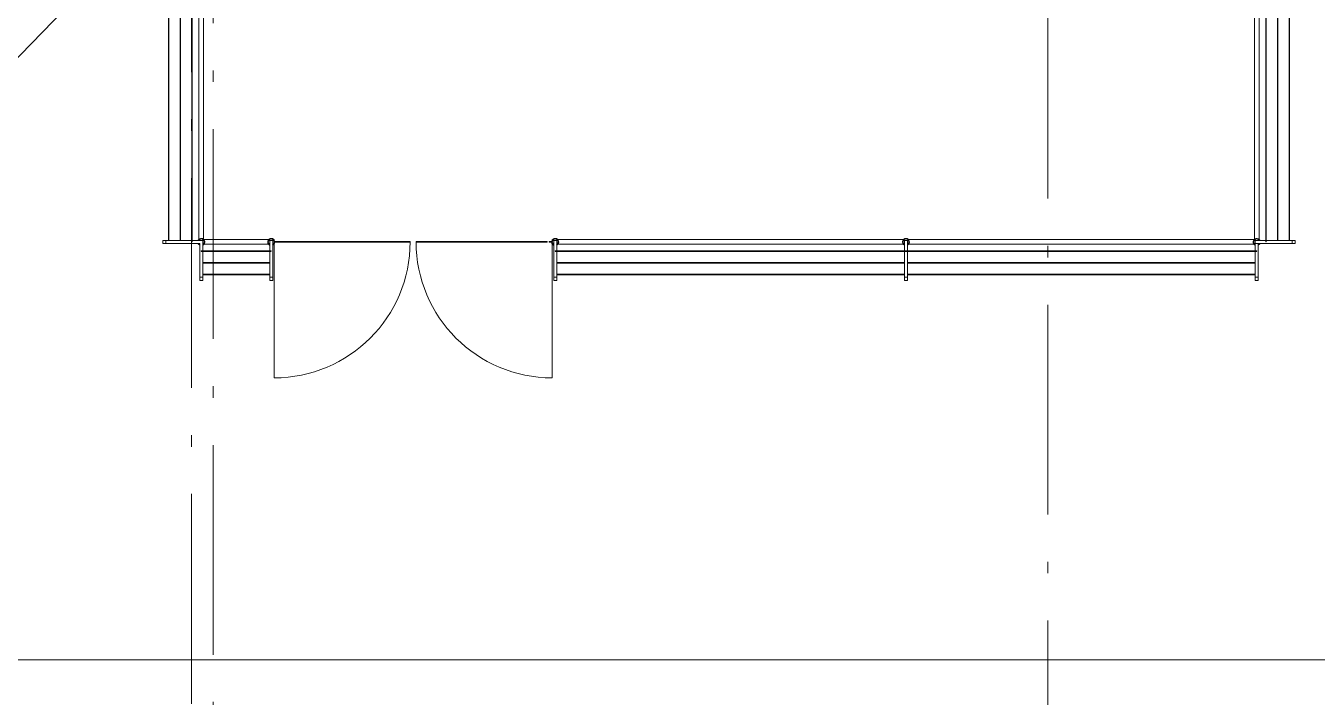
# Model space of a CAD drawing. Header units: metres. Extents: x -55 to 263, y -124 to 62.
# Drawn here: x 83.92 to 95.01, y -76.28 to -70.52 of the extents above; entities that cross this region are included whole.
import ezdxf

# ---------------------------------------------------------------- set-up
doc = ezdxf.new("R2010")
doc.units = ezdxf.units.M
doc.linetypes.add('01_Grid', pattern=[2.61, 1.8, -0.405, 0, -0.405])
for name, color, linetype, lineweight in [('0-1', 7, 'Continuous', 5), ('03EJES-1', 1, '01_Grid', 5), ('29NOTAS', 2, 'Continuous', 5), ('46BANQ-1', 53, 'Continuous', 5), ('55BARANDAL', 8, 'Continuous', 5), ('70LINEA-1', 254, 'Continuous', 5)]:
    doc.layers.add(name, color=color, linetype=linetype, lineweight=lineweight)

# ---------------------------------------------------------------- blocks, each defined once
blk = doc.blocks.new('22011_AR_rvt-1-A1 _ A250')
at = {"layer": '46BANQ-1'}
for p, q in [((80.172, -75.96), (90.172, -75.96)), ((90.172, -75.96), (100.172, -75.96))]:
    blk.add_line(p, q, dxfattribs=at)
at = {"layer": '70LINEA-1'}
blk.add_line((166.624, -75.96), (16.256, -75.96), dxfattribs=at)
blk = doc.blocks.new('Railing - Wire Post - Chainlink-V525-A1 _ A250')
at = {"layer": '55BARANDAL'}
for p, q in [((-0.331, 0.013), (-0.331, -0.012)), ((-0.331, 0.013), (-0.304, 0.013)), ((-0.304, 0.013), (-0.304, -0.012)), ((-0.012, 0.013), (-0.304, 0.013)), ((-0.331, -0.012), (-0.304, -0.012)), ((-0.012, -0.012), (-0.304, -0.012))]:
    blk.add_line(p, q, dxfattribs=at)
for radius, start, end in [(0.0301, 119.4471, 148.7371), (0.0301, 119.4471, 148.7371), (0.0301, 119.4471, 148.7371), (0.0301, 119.4471, 148.7371), (0.0301, 119.4471, 148.7371), (0.0301, 119.4471, 148.7371), (0.0301, 119.4471, 148.7371), (0.0301, 119.4471, 148.7371), (0.0301, 119.4471, 148.7371), (0.0301, 119.4471, 148.7371), (0.0301, 119.4471, 148.7371), (0.0301, 119.4471, 148.7371), (0.0301, 46.2222, 60.8672), (0.0301, 46.2222, 60.8672), (0.0301, 46.2222, 60.8672), (0.0301, 46.2222, 60.8672), (0.0301, 46.2222, 60.8672), (0.0301, 46.2222, 60.8672), (0.0301, 46.2222, 60.8672), (0.0301, 46.2222, 60.8672), (0.0301, 46.2222, 60.8672), (0.0301, 46.2222, 60.8672), (0.0301, 46.2222, 60.8672), (0.0301, 46.2222, 60.8672), (0.0301, 206.3748, 319.7656), (0.0301, 206.3748, 319.7656), (0.0301, 206.3748, 220.5487), (0.0301, 206.3748, 220.5487), (0.0301, 206.3748, 220.5487), (0.0301, 206.3748, 220.5487), (0.0301, 206.3748, 220.5487), (0.0301, 206.3748, 220.5487), (0.0301, 206.3748, 220.5487), (0.0301, 206.3748, 220.5487), (0.0301, 206.3748, 220.5487), (0.0301, 206.3748, 220.5487), (0.0251, 240, 300), (0.0251, 240, 300)]:
    blk.add_arc((0, 0), radius, start, end, dxfattribs=at)
blk = doc.blocks.new('Railing - Wire Post - Chainlink-V526-A1 _ A250')
at = {"layer": '55BARANDAL'}
for p, q in [((-0.331, 0.013), (-0.331, -0.012)), ((-0.331, 0.013), (-0.304, 0.013)), ((-0.304, 0.013), (-0.304, -0.012)), ((0.013, 0.013), (-0.304, 0.013)), ((0.013, -0.012), (0.013, 0.013)), ((-0.331, -0.012), (-0.304, -0.012)), ((0.013, -0.012), (-0.304, -0.012)), ((-0.003, -0.03), (-0.003, -0.052)), ((-0.003, -0.052), (-0.003, -0.03)), ((-0.003, -0.03), (-0.003, -0.052)), ((-0.003, -0.052), (-0.003, -0.03)), ((-0.003, -0.03), (-0.003, -0.052)), ((-0.003, -0.052), (-0.003, -0.03)), ((-0.003, -0.03), (-0.003, -0.052)), ((-0.003, -0.052), (-0.003, -0.03)), ((-0.003, -0.03), (-0.003, -0.052)), ((-0.003, -0.052), (-0.003, -0.03)), ((-0.003, -0.052), (0.002, -0.052)), ((-0.002, -0.044), (-0.002, -0.033)), ((-0.002, -0.033), (0.001, -0.033)), ((-0.002, -0.052), (-0.002, -0.033)), ((0.001, -0.052), (-0.002, -0.052)), ((0.001, -0.033), (0.001, -0.044)), ((0.001, -0.033), (0.001, -0.052)), ((0.002, -0.052), (0.002, -0.03)), ((0.002, -0.03), (0.002, -0.052)), ((0.002, -0.052), (0.002, -0.03)), ((0.002, -0.03), (0.002, -0.052)), ((0.002, -0.052), (0.002, -0.03)), ((0.002, -0.03), (0.002, -0.052)), ((0.002, -0.052), (0.002, -0.03)), ((0.002, -0.03), (0.002, -0.052)), ((0.002, -0.052), (0.002, -0.03)), ((0.002, -0.03), (0.002, -0.052))]:
    blk.add_line(p, q, dxfattribs=at)
for radius, start, end in [(0.0301, 206.3748, 2.2872), (0.0301, 206.3748, 2.2872), (0.0301, 206.3748, 2.2872), (0.0301, 206.3748, 2.2872), (0.0301, 206.3748, 2.2872), (0.0301, 206.3748, 2.2872), (0.0301, 206.3748, 2.2872), (0.0301, 206.3748, 2.2872), (0.0301, 206.3748, 2.2872), (0.0301, 206.3748, 2.2872), (0.0301, 206.3748, 2.2872), (0.0301, 206.3748, 2.2872), (0.0301, 2.2872, 148.7371), (0.0301, 2.2872, 148.7371), (0.0301, 134.0921, 148.7371), (0.0301, 134.0921, 148.7371), (0.0301, 134.0921, 148.7371), (0.0301, 134.0921, 148.7371), (0.0301, 134.0921, 148.7371), (0.0301, 134.0921, 148.7371), (0.0301, 134.0921, 148.7371), (0.0301, 134.0921, 148.7371), (0.0301, 134.0921, 148.7371), (0.0301, 134.0921, 148.7371), (0.0251, 0, 150), (0.0251, 210, 0), (0.0251, 90, 148.3274), (0.0251, 60, 120), (0.0251, 270, 90), (0.0301, 2.2872, 46.2222), (0.0301, 2.2872, 46.2222), (0.0301, 2.2872, 46.2222), (0.0301, 2.2872, 46.2222), (0.0301, 2.2872, 46.2222), (0.0301, 2.2872, 46.2222), (0.0301, 2.2872, 46.2222), (0.0301, 2.2872, 46.2222), (0.0301, 2.2872, 46.2222), (0.0301, 2.2872, 46.2222), (0.0251, 0, 30), (0.0251, 0, 30), (0.0251, 0, 30), (0.0251, 0, 30), (0.0251, 0, 30), (0.0251, 0, 30), (0.0251, 0, 30), (0.0251, 0, 30), (0.0251, 0, 30), (0.0251, 0, 30), (0.0251, 0, 30), (0.0251, 330, 0), (0.0251, 330, 0), (0.0251, 330, 0), (0.0251, 330, 0), (0.0251, 330, 0), (0.0251, 330, 0), (0.0251, 330, 0), (0.0251, 330, 0), (0.0251, 330, 0), (0.0251, 330, 0), (0.0251, 330, 0), (0.0251, 211.6726, 270), (0.0251, 240, 300), (0.0251, 240, 300), (0.0251, 240, 300), (0.0251, 240, 300), (0.0251, 240, 300), (0.0251, 240, 300), (0.0251, 240, 300), (0.0251, 240, 300), (0.0251, 240, 300), (0.0251, 240, 300), (0.0251, 240, 300), (0.0301, 265.2285, 274.7715), (0.0301, 265.2285, 274.7715), (0.0301, 265.2285, 274.7715), (0.0301, 265.2285, 274.7715), (0.0301, 265.2285, 274.7715), (0.0301, 265.2285, 274.7715), (0.0301, 265.2285, 274.7715), (0.0301, 265.2285, 274.7715), (0.0301, 265.2285, 274.7715), (0.0301, 265.2285, 274.7715)]:
    blk.add_arc((0, 0), radius, start, end, dxfattribs=at)
blk = doc.blocks.new('Railing - Wire Post - Chainlink-V527-A1 _ A250')
at = {"layer": '55BARANDAL'}
for p, q in [((-0.331, 0.013), (-0.331, -0.012)), ((-0.331, 0.013), (-0.304, 0.013)), ((-0.304, 0.013), (-0.304, -0.012)), ((0.013, 0.013), (-0.304, 0.013)), ((0.013, -0.012), (0.013, 0.013)), ((-0.331, -0.012), (-0.304, -0.012)), ((0.013, -0.012), (-0.304, -0.012))]:
    blk.add_line(p, q, dxfattribs=at)
for radius, start, end in [(0.0301, 206.3748, 2.2872), (0.0301, 206.3748, 2.2872), (0.0301, 2.2872, 148.7371), (0.0301, 2.2872, 148.7371), (0.0301, 134.0921, 148.7371), (0.0301, 134.0921, 148.7371), (0.0301, 134.0921, 148.7371), (0.0301, 134.0921, 148.7371), (0.0301, 134.0921, 148.7371), (0.0301, 134.0921, 148.7371), (0.0301, 134.0921, 148.7371), (0.0301, 134.0921, 148.7371), (0.0301, 134.0921, 148.7371), (0.0301, 134.0921, 148.7371), (0.0251, 0, 150), (0.0251, 210, 0), (0.0251, 90, 148.3274), (0.0251, 60, 120), (0.0251, 270, 90), (0.0301, 305.5918, 2.2872), (0.0301, 305.5918, 2.2872), (0.0301, 305.5918, 2.2872), (0.0301, 305.5918, 2.2872), (0.0301, 305.5918, 2.2872), (0.0301, 305.5918, 2.2872), (0.0301, 305.5918, 2.2872), (0.0301, 305.5918, 2.2872), (0.0301, 305.5918, 2.2872), (0.0301, 305.5918, 2.2872), (0.0301, 2.2872, 46.2222), (0.0301, 2.2872, 46.2222), (0.0301, 2.2872, 46.2222), (0.0301, 2.2872, 46.2222), (0.0301, 2.2872, 46.2222), (0.0301, 2.2872, 46.2222), (0.0301, 2.2872, 46.2222), (0.0301, 2.2872, 46.2222), (0.0301, 2.2872, 46.2222), (0.0301, 2.2872, 46.2222), (0.0251, 0, 30), (0.0251, 0, 30), (0.0251, 0, 30), (0.0251, 0, 30), (0.0251, 0, 30), (0.0251, 0, 30), (0.0251, 0, 30), (0.0251, 0, 30), (0.0251, 0, 30), (0.0251, 0, 30), (0.0251, 0, 30), (0.0251, 330, 0), (0.0251, 330, 0), (0.0251, 330, 0), (0.0251, 330, 0), (0.0251, 330, 0), (0.0251, 330, 0), (0.0251, 330, 0), (0.0251, 330, 0), (0.0251, 330, 0), (0.0251, 330, 0), (0.0251, 330, 0), (0.0301, 206.3748, 234.7225), (0.0301, 206.3748, 234.7225), (0.0301, 206.3748, 234.7225), (0.0301, 206.3748, 234.7225), (0.0301, 206.3748, 234.7225), (0.0301, 206.3748, 234.7225), (0.0301, 206.3748, 234.7225), (0.0301, 206.3748, 234.7225), (0.0301, 206.3748, 234.7225), (0.0301, 206.3748, 234.7225), (0.0251, 211.6726, 270), (0.0251, 240, 300)]:
    blk.add_arc((0, 0), radius, start, end, dxfattribs=at)
blk = doc.blocks.new('Railing - Railing-7721506-A1 _ A250')
at = {"layer": '55BARANDAL'}
for p, q in [((91.465, -72.354), (88.48, -72.354)), ((94.47, -72.354), (91.491, -72.354)), ((94.489, -72.452), (88.467, -72.452)), ((88.467, -72.452), (88.467, -72.455)), ((88.467, -72.456), (94.489, -72.456)), ((88.48, -72.394), (91.465, -72.394)), ((91.491, -72.394), (94.474, -72.394)), ((94.489, -72.455), (94.489, -72.452)), ((91.466, -72.552), (88.48, -72.552)), ((88.48, -72.556), (91.466, -72.556)), ((94.477, -72.552), (91.491, -72.552)), ((91.491, -72.556), (94.477, -72.556)), ((91.466, -72.652), (88.48, -72.652)), ((88.48, -72.656), (91.466, -72.656)), ((94.477, -72.652), (91.491, -72.652)), ((91.491, -72.656), (94.477, -72.656))]:
    blk.add_line(p, q, dxfattribs=at)
at = {"extrusion": (0, 0, -1), "zscale": -1}
for name, p, rotation in [('Railing - Wire Post - Chainlink-V526-A1 _ A250', (-88.467, -72.374), 90.00000000000017), ('Railing - Wire Post - Chainlink-V527-A1 _ A250', (-91.478, -72.374), 90), ('Railing - Wire Post - Chainlink-V525-A1 _ A250', (-94.489, -72.374), 90)]:
    blk.add_blockref(name, p, dxfattribs=dict(at, rotation=rotation))
blk = doc.blocks.new('Chainlink Gate - Double 2_00m 1 - 8_-V528-A1 _ A250')
at = {"layer": '55BARANDAL'}
for p, q in [((-2.394, -0.025), (-2.394, -1.193)), ((-2.369, -0.027), (-2.369, -0.023)), ((-2.369, -0.023), (-1.226, -0.023)), ((-1.226, -0.027), (-2.369, -0.027)), ((-1.226, -0.023), (-1.226, -0.027)), ((-1.175, -0.023), (-0.051, -0.023)), ((-1.175, -0.027), (-1.175, -0.023)), ((-0.051, -0.027), (-1.175, -0.027)), ((-0.051, -0.023), (-0.051, -0.027)), ((-0.007, -0.025), (-0.007, -1.193))]:
    blk.add_line(p, q, dxfattribs=at)
for centre, radius, start, end in [((0.019, -0.025), 0.0257, 0, 180), ((-2.394, -0.025), 1.168, 270, 0), ((-0.007, -0.025), 1.168, 180, 270), ((0.019, -0.025), 0.0257, 180, 225.9784), ((0.019, -0.025), 0.0257, 313.6529, 0)]:
    blk.add_arc(centre, radius, start, end, dxfattribs=at)
blk = doc.blocks.new('Railing - Wire Post - Chainlink-V536-A1 _ A250')
at = {"layer": '55BARANDAL'}
for p, q in [((-0.331, 0.013), (-0.331, -0.013)), ((-0.331, 0.013), (-0.304, 0.013)), ((-0.304, 0.013), (-0.304, -0.013)), ((-0.013, 0.013), (-0.304, 0.013)), ((0.013, -0.013), (0.013, 0.013)), ((-0.331, -0.013), (-0.304, -0.013)), ((0.013, -0.013), (-0.304, -0.013))]:
    blk.add_line(p, q, dxfattribs=at)
for radius, start, end in [(0.0301, 206.3748, 2.2872), (0.0301, 206.3748, 2.2872), (0.0301, 119.4471, 148.7371), (0.0301, 119.4471, 148.7371), (0.0301, 119.4471, 148.7371), (0.0301, 119.4471, 148.7371), (0.0301, 119.4471, 148.7371), (0.0301, 119.4471, 148.7371), (0.0301, 119.4471, 148.7371), (0.0301, 119.4471, 148.7371), (0.0301, 119.4471, 148.7371), (0.0301, 119.4471, 148.7371), (0.0301, 119.4471, 148.7371), (0.0301, 119.4471, 148.7371), (0.0251, 120, 150), (0.0251, 210, 0), (0.0251, 126, 148.3274), (0.0251, 270, 54), (0.0251, 0, 60), (0.0301, 2.2872, 60.8672), (0.0301, 2.2872, 60.8672), (0.0301, 46.2222, 60.8672), (0.0301, 46.2222, 60.8672), (0.0301, 46.2222, 60.8672), (0.0301, 46.2222, 60.8672), (0.0301, 46.2222, 60.8672), (0.0301, 46.2222, 60.8672), (0.0301, 46.2222, 60.8672), (0.0301, 46.2222, 60.8672), (0.0301, 46.2222, 60.8672), (0.0301, 46.2222, 60.8672), (0.0251, 0, 30), (0.0251, 330, 0), (0.0301, 206.3748, 220.5487), (0.0301, 206.3748, 220.5487), (0.0301, 206.3748, 220.5487), (0.0301, 206.3748, 220.5487), (0.0301, 206.3748, 220.5487), (0.0301, 206.3748, 220.5487), (0.0301, 206.3748, 220.5487), (0.0301, 206.3748, 220.5487), (0.0301, 206.3748, 220.5487), (0.0301, 206.3748, 220.5487), (0.0251, 211.6726, 270), (0.0251, 240, 300)]:
    blk.add_arc((0, 0), radius, start, end, dxfattribs=at)
blk = doc.blocks.new('Railing - Wire Post - Chainlink-V537-A1 _ A250')
at = {"layer": '55BARANDAL'}
for p, q in [((-0.331, 0.013), (-0.331, -0.012)), ((-0.331, 0.013), (-0.304, 0.013)), ((-0.304, 0.013), (-0.304, -0.012)), ((0.013, 0.013), (-0.304, 0.013)), ((0.013, -0.012), (0.013, 0.013)), ((-0.331, -0.012), (-0.304, -0.012)), ((0.013, -0.012), (-0.304, -0.012)), ((-0.003, -0.03), (-0.003, -0.052)), ((-0.003, -0.052), (-0.003, -0.03)), ((-0.003, -0.03), (-0.003, -0.052)), ((-0.003, -0.052), (-0.003, -0.03)), ((-0.003, -0.03), (-0.003, -0.052)), ((-0.003, -0.052), (-0.003, -0.03)), ((-0.003, -0.03), (-0.003, -0.052)), ((-0.003, -0.052), (-0.003, -0.03)), ((-0.002, -0.052), (-0.002, -0.033))]:
    blk.add_line(p, q, dxfattribs=at)
for radius, start, end in [(0.0301, 2.2872, 148.7371), (0.0301, 2.2872, 148.7371), (0.0301, 134.0921, 148.7371), (0.0301, 134.0921, 148.7371), (0.0301, 134.0921, 148.7371), (0.0301, 134.0921, 148.7371), (0.0301, 134.0921, 148.7371), (0.0301, 134.0921, 148.7371), (0.0301, 134.0921, 148.7371), (0.0301, 134.0921, 148.7371), (0.0251, 0, 150), (0.0251, 90, 148.3274), (0.0251, 60, 120), (0.0251, 325.3957, 90), (0.0301, 2.2872, 46.2222), (0.0301, 2.2872, 46.2222), (0.0301, 2.2872, 46.2222), (0.0301, 2.2872, 46.2222), (0.0301, 2.2872, 46.2222), (0.0301, 2.2872, 46.2222), (0.0301, 2.2872, 46.2222), (0.0301, 2.2872, 46.2222), (0.0251, 0, 30), (0.0251, 0, 30), (0.0251, 0, 30), (0.0251, 0, 30), (0.0251, 0, 30), (0.0251, 0, 30), (0.0251, 0, 30), (0.0251, 0, 30), (0.0251, 0, 30), (0.0251, 330, 0), (0.0251, 330, 0), (0.0251, 330, 0), (0.0251, 330, 0), (0.0251, 330, 0), (0.0251, 330, 0), (0.0251, 330, 0), (0.0251, 330, 0), (0.0251, 330, 0), (0.0251, 330, 0), (0.0301, 333.9395, 2.2872), (0.0301, 333.9395, 2.2872), (0.0301, 333.9395, 2.2872), (0.0301, 333.9395, 2.2872), (0.0301, 333.9395, 2.2872), (0.0301, 333.9395, 2.2872), (0.0301, 333.9395, 2.2872), (0.0301, 333.9395, 2.2872), (0.0301, 333.9395, 2.2872), (0.0301, 333.9395, 2.2872), (0.0301, 206.3748, 263.0702), (0.0301, 206.3748, 263.0702), (0.0301, 206.3748, 263.0702), (0.0301, 206.3748, 263.0702), (0.0301, 206.3748, 263.0702), (0.0301, 206.3748, 263.0702), (0.0301, 206.3748, 263.0702), (0.0301, 206.3748, 263.0702), (0.0301, 206.3748, 263.0702), (0.0301, 206.3748, 263.0702), (0.0251, 210, 270), (0.0251, 211.6726, 270), (0.0251, 240, 270), (0.0251, 240, 270), (0.0251, 240, 270), (0.0251, 240, 270), (0.0251, 240, 270), (0.0251, 240, 270), (0.0251, 240, 270), (0.0251, 240, 270), (0.0251, 240, 270), (0.0301, 265.2285, 270), (0.0301, 265.2285, 270), (0.0301, 265.2285, 270), (0.0301, 265.2285, 270), (0.0301, 265.2285, 270), (0.0301, 265.2285, 270), (0.0301, 265.2285, 270), (0.0301, 265.2285, 270)]:
    blk.add_arc((0, 0), radius, start, end, dxfattribs=at)
blk = doc.blocks.new('Railing - Wire Post - Chainlink-V524-A1 _ A250')
at = {"layer": '55BARANDAL'}
for p, q in [((-0.331, 0.013), (-0.331, -0.012)), ((-0.331, 0.013), (-0.304, 0.013)), ((-0.304, 0.013), (-0.304, -0.012)), ((0.013, 0.013), (-0.304, 0.013)), ((0.013, -0.012), (0.013, 0.013)), ((-0.331, -0.012), (-0.304, -0.012)), ((0.013, -0.012), (-0.304, -0.012))]:
    blk.add_line(p, q, dxfattribs=at)
for radius, start, end in [(0.0301, 206.3748, 2.2872), (0.0301, 206.3748, 2.2872), (0.0301, 2.2872, 148.7371), (0.0301, 2.2872, 148.7371), (0.0301, 134.0921, 148.7371), (0.0301, 134.0921, 148.7371), (0.0301, 134.0921, 148.7371), (0.0301, 134.0921, 148.7371), (0.0301, 134.0921, 148.7371), (0.0301, 134.0921, 148.7371), (0.0301, 134.0921, 148.7371), (0.0301, 134.0921, 148.7371), (0.0301, 134.0921, 148.7371), (0.0301, 134.0921, 148.7371), (0.0251, 0, 150), (0.0251, 210, 0), (0.0251, 90, 148.3274), (0.0251, 60, 120), (0.0251, 270, 90), (0.0301, 2.2872, 46.2222), (0.0301, 2.2872, 46.2222), (0.0301, 2.2872, 46.2222), (0.0301, 2.2872, 46.2222), (0.0301, 2.2872, 46.2222), (0.0301, 2.2872, 46.2222), (0.0301, 2.2872, 46.2222), (0.0301, 2.2872, 46.2222), (0.0301, 2.2872, 46.2222), (0.0301, 2.2872, 46.2222), (0.0251, 0, 30), (0.0251, 0, 30), (0.0251, 0, 30), (0.0251, 0, 30), (0.0251, 0, 30), (0.0251, 0, 30), (0.0251, 0, 30), (0.0251, 0, 30), (0.0251, 0, 30), (0.0251, 0, 30), (0.0251, 0, 30), (0.0251, 330, 0), (0.0251, 330, 0), (0.0251, 330, 0), (0.0251, 330, 0), (0.0251, 330, 0), (0.0251, 330, 0), (0.0251, 330, 0), (0.0251, 330, 0), (0.0251, 330, 0), (0.0251, 330, 0), (0.0251, 330, 0), (0.0301, 319.7656, 2.2872), (0.0301, 319.7656, 2.2872), (0.0301, 319.7656, 2.2872), (0.0301, 319.7656, 2.2872), (0.0301, 319.7656, 2.2872), (0.0301, 319.7656, 2.2872), (0.0301, 319.7656, 2.2872), (0.0301, 319.7656, 2.2872), (0.0301, 319.7656, 2.2872), (0.0301, 319.7656, 2.2872), (0.0301, 206.3748, 220.5487), (0.0301, 206.3748, 220.5487), (0.0301, 206.3748, 220.5487), (0.0301, 206.3748, 220.5487), (0.0301, 206.3748, 220.5487), (0.0301, 206.3748, 220.5487), (0.0301, 206.3748, 220.5487), (0.0301, 206.3748, 220.5487), (0.0301, 206.3748, 220.5487), (0.0301, 206.3748, 220.5487), (0.0251, 211.6726, 270), (0.0251, 240, 300)]:
    blk.add_arc((0, 0), radius, start, end, dxfattribs=at)
blk = doc.blocks.new('Railing - Wire Post - Chainlink-V538-A1 _ A250')
at = {"layer": '55BARANDAL'}
for p, q in [((-0.331, 0.013), (-0.331, -0.012)), ((-0.331, 0.013), (-0.304, 0.013)), ((-0.304, 0.013), (-0.304, -0.012)), ((0.013, 0.013), (-0.304, 0.013)), ((0.013, -0.012), (0.013, 0.013)), ((-0.331, -0.012), (-0.304, -0.012)), ((0.013, -0.012), (-0.304, -0.012))]:
    blk.add_line(p, q, dxfattribs=at)
for radius, start, end in [(0.0301, 206.3748, 2.2872), (0.0301, 206.3748, 2.2872), (0.0301, 2.2872, 148.7371), (0.0301, 2.2872, 148.7371), (0.0301, 134.0921, 148.7371), (0.0301, 134.0921, 148.7371), (0.0301, 134.0921, 148.7371), (0.0301, 134.0921, 148.7371), (0.0301, 134.0921, 148.7371), (0.0301, 134.0921, 148.7371), (0.0301, 134.0921, 148.7371), (0.0301, 134.0921, 148.7371), (0.0301, 134.0921, 148.7371), (0.0251, 0, 150), (0.0251, 210, 0), (0.0251, 90, 148.3274), (0.0251, 60, 120), (0.0251, 270, 90), (0.0301, 2.2872, 46.2222), (0.0301, 2.2872, 46.2222), (0.0301, 2.2872, 46.2222), (0.0301, 2.2872, 46.2222), (0.0301, 2.2872, 46.2222), (0.0301, 2.2872, 46.2222), (0.0301, 2.2872, 46.2222), (0.0301, 2.2872, 46.2222), (0.0301, 2.2872, 46.2222), (0.0251, 0, 30), (0.0251, 0, 30), (0.0251, 0, 30), (0.0251, 0, 30), (0.0251, 0, 30), (0.0251, 0, 30), (0.0251, 0, 30), (0.0251, 0, 30), (0.0251, 0, 30), (0.0251, 0, 30), (0.0251, 330, 0), (0.0251, 330, 0), (0.0251, 330, 0), (0.0251, 330, 0), (0.0251, 330, 0), (0.0251, 330, 0), (0.0251, 330, 0), (0.0251, 330, 0), (0.0251, 330, 0), (0.0251, 330, 0), (0.0301, 319.7656, 2.2872), (0.0301, 319.7656, 2.2872), (0.0301, 319.7656, 2.2872), (0.0301, 319.7656, 2.2872), (0.0301, 319.7656, 2.2872), (0.0301, 319.7656, 2.2872), (0.0301, 319.7656, 2.2872), (0.0301, 319.7656, 2.2872), (0.0301, 319.7656, 2.2872), (0.0301, 206.3748, 220.5487), (0.0301, 206.3748, 220.5487), (0.0301, 206.3748, 220.5487), (0.0301, 206.3748, 220.5487), (0.0301, 206.3748, 220.5487), (0.0301, 206.3748, 220.5487), (0.0301, 206.3748, 220.5487), (0.0301, 206.3748, 220.5487), (0.0301, 206.3748, 220.5487), (0.0251, 211.6726, 270), (0.0251, 240, 300)]:
    blk.add_arc((0, 0), radius, start, end, dxfattribs=at)
blk = doc.blocks.new('Railing - Railing-8357510-A1 _ A250')
at = {"layer": '55BARANDAL'}
for p, q in [((85.347, -65.294), (85.347, -72.374)), ((85.351, -65.294), (85.347, -65.294)), ((85.351, -72.374), (85.351, -65.294)), ((85.147, -65.306), (85.147, -67.641)), ((85.151, -67.641), (85.151, -65.306)), ((85.247, -65.306), (85.247, -67.641)), ((85.251, -67.641), (85.251, -65.306)), ((85.409, -65.307), (85.409, -67.641)), ((85.449, -67.641), (85.449, -65.307)), ((85.147, -67.666), (85.147, -70.001)), ((85.151, -70.001), (85.151, -67.666)), ((85.247, -67.666), (85.247, -70.001)), ((85.251, -70.001), (85.251, -67.666)), ((85.409, -67.667), (85.409, -70.001)), ((85.449, -70.001), (85.449, -67.667)), ((85.147, -70.026), (85.147, -72.361)), ((85.151, -72.361), (85.151, -70.026)), ((85.247, -70.026), (85.247, -72.361)), ((85.251, -72.361), (85.251, -70.026)), ((85.409, -70.027), (85.409, -72.359)), ((85.449, -72.359), (85.449, -70.027)), ((85.347, -72.374), (85.351, -72.374))]:
    blk.add_line(p, q, dxfattribs=at)
at = {"extrusion": (0, 0, -1), "zscale": -1, "rotation": 180}
for name, p in [('Railing - Wire Post - Chainlink-V537-A1 _ A250', (-85.429, -65.294)), ('Railing - Wire Post - Chainlink-V538-A1 _ A250', (-85.429, -67.654)), ('Railing - Wire Post - Chainlink-V524-A1 _ A250', (-85.429, -70.014)), ('Railing - Wire Post - Chainlink-V536-A1 _ A250', (-85.429, -72.374))]:
    blk.add_blockref(name, p, dxfattribs=at)
blk = doc.blocks.new('Railing - Wire Post - Chainlink-V521-A1 _ A250')
at = {"layer": '55BARANDAL'}
for p, q in [((-0.331, 0.013), (-0.331, -0.012)), ((-0.331, 0.013), (-0.304, 0.013)), ((-0.304, 0.013), (-0.304, -0.012)), ((0.013, 0.013), (-0.304, 0.013)), ((0.013, -0.012), (0.013, 0.013)), ((-0.331, -0.012), (-0.304, -0.012)), ((0.013, -0.012), (-0.304, -0.012))]:
    blk.add_line(p, q, dxfattribs=at)
for radius, start, end in [(0.0301, 206.3748, 2.2872), (0.0301, 206.3748, 2.2872), (0.0301, 119.4471, 148.7371), (0.0301, 119.4471, 148.7371), (0.0301, 119.4471, 148.7371), (0.0301, 119.4471, 148.7371), (0.0301, 119.4471, 148.7371), (0.0301, 119.4471, 148.7371), (0.0301, 119.4471, 148.7371), (0.0301, 119.4471, 148.7371), (0.0301, 119.4471, 148.7371), (0.0301, 119.4471, 148.7371), (0.0301, 119.4471, 148.7371), (0.0301, 119.4471, 148.7371), (0.0251, 120, 150), (0.0251, 210, 0), (0.0251, 126, 148.3274), (0.0251, 270, 54), (0.0251, 0, 60), (0.0301, 2.2872, 60.8672), (0.0301, 2.2872, 60.8672), (0.0301, 46.2222, 60.8672), (0.0301, 46.2222, 60.8672), (0.0301, 46.2222, 60.8672), (0.0301, 46.2222, 60.8672), (0.0301, 46.2222, 60.8672), (0.0301, 46.2222, 60.8672), (0.0301, 46.2222, 60.8672), (0.0301, 46.2222, 60.8672), (0.0301, 46.2222, 60.8672), (0.0301, 46.2222, 60.8672), (0.0251, 0, 30), (0.0251, 330, 0), (0.0301, 206.3748, 220.5487), (0.0301, 206.3748, 220.5487), (0.0301, 206.3748, 220.5487), (0.0301, 206.3748, 220.5487), (0.0301, 206.3748, 220.5487), (0.0301, 206.3748, 220.5487), (0.0301, 206.3748, 220.5487), (0.0301, 206.3748, 220.5487), (0.0301, 206.3748, 220.5487), (0.0301, 206.3748, 220.5487), (0.0251, 211.6726, 270), (0.0251, 240, 300)]:
    blk.add_arc((0, 0), radius, start, end, dxfattribs=at)
blk = doc.blocks.new('Railing - Wire Post - Chainlink-V539-A1 _ A250')
at = {"layer": '55BARANDAL'}
for p, q in [((-0.331, 0.013), (-0.331, -0.012)), ((-0.331, 0.013), (-0.304, 0.013)), ((-0.304, 0.013), (-0.304, -0.012)), ((0.013, 0.013), (-0.304, 0.013)), ((0.013, -0.012), (0.013, 0.013)), ((-0.331, -0.012), (-0.304, -0.012)), ((-0.012, -0.012), (-0.304, -0.012))]:
    blk.add_line(p, q, dxfattribs=at)
for radius, start, end in [(0.0301, 2.2872, 148.7371), (0.0301, 2.2872, 148.7371), (0.0301, 134.0921, 148.7371), (0.0301, 134.0921, 148.7371), (0.0301, 134.0921, 148.7371), (0.0301, 134.0921, 148.7371), (0.0301, 134.0921, 148.7371), (0.0301, 134.0921, 148.7371), (0.0301, 134.0921, 148.7371), (0.0301, 134.0921, 148.7371), (0.0301, 134.0921, 148.7371), (0.0301, 134.0921, 148.7371), (0.0251, 0, 150), (0.0251, 90, 148.3274), (0.0251, 60, 120), (0.0251, 306, 90), (0.0251, 300, 0), (0.0301, 305.5918, 2.2872), (0.0301, 305.5918, 2.2872), (0.0251, 0, 30), (0.0251, 330, 0), (0.0301, 206.3748, 234.7225), (0.0301, 206.3748, 234.7225), (0.0301, 206.3748, 234.7225), (0.0301, 206.3748, 234.7225), (0.0301, 206.3748, 234.7225), (0.0301, 206.3748, 234.7225), (0.0301, 206.3748, 234.7225), (0.0301, 206.3748, 234.7225), (0.0301, 206.3748, 234.7225), (0.0301, 206.3748, 234.7225), (0.0301, 206.3748, 234.7225), (0.0301, 206.3748, 234.7225), (0.0251, 210, 240), (0.0251, 211.6726, 234), (0.0301, 305.5918, 319.7656), (0.0301, 305.5918, 319.7656), (0.0301, 305.5918, 319.7656), (0.0301, 305.5918, 319.7656), (0.0301, 305.5918, 319.7656), (0.0301, 305.5918, 319.7656), (0.0301, 305.5918, 319.7656), (0.0301, 305.5918, 319.7656), (0.0301, 305.5918, 319.7656), (0.0301, 305.5918, 319.7656)]:
    blk.add_arc((0, 0), radius, start, end, dxfattribs=at)
blk = doc.blocks.new('Railing - Railing-8357824-A1 _ A250')
at = {"layer": '55BARANDAL'}
for p, q in [((94.567, -65.294), (94.567, -72.374)), ((94.571, -65.294), (94.567, -65.294)), ((94.571, -72.374), (94.571, -65.294)), ((94.469, -65.308), (94.469, -67.641)), ((94.509, -67.641), (94.509, -65.308)), ((94.667, -65.306), (94.667, -67.641)), ((94.671, -67.641), (94.671, -65.306)), ((94.767, -65.306), (94.767, -67.641)), ((94.771, -67.641), (94.771, -65.306)), ((94.469, -67.667), (94.469, -70.001)), ((94.509, -70.001), (94.509, -67.667)), ((94.667, -67.666), (94.667, -70.001)), ((94.671, -70.001), (94.671, -67.666)), ((94.767, -67.666), (94.767, -70.001)), ((94.771, -70.001), (94.771, -67.666)), ((94.469, -70.027), (94.469, -72.361)), ((94.509, -72.361), (94.509, -70.027)), ((94.667, -70.026), (94.667, -72.361)), ((94.671, -72.361), (94.671, -70.026)), ((94.767, -70.026), (94.767, -72.361)), ((94.771, -72.361), (94.771, -70.026)), ((94.567, -72.374), (94.571, -72.374))]:
    blk.add_line(p, q, dxfattribs=at)
at = {"rotation": 180}
for name, p in [('Railing - Wire Post - Chainlink-V539-A1 _ A250', (94.489, -65.294)), ('Railing - Wire Post - Chainlink-V524-A1 _ A250', (94.489, -67.654)), ('Railing - Wire Post - Chainlink-V524-A1 _ A250', (94.489, -70.014)), ('Railing - Wire Post - Chainlink-V521-A1 _ A250', (94.489, -72.374))]:
    blk.add_blockref(name, p, dxfattribs=at)
blk = doc.blocks.new('Railing - Wire Post - Chainlink-V541-A1 _ A250')
at = {"layer": '55BARANDAL'}
for p, q in [((-0.331, 0.013), (-0.331, -0.012)), ((-0.331, 0.013), (-0.304, 0.013)), ((-0.304, 0.013), (-0.304, -0.012)), ((0.013, 0.013), (-0.304, 0.013)), ((-0.003, 0.052), (-0.003, 0.03)), ((-0.003, 0.03), (-0.003, 0.052)), ((-0.003, 0.052), (-0.003, 0.03)), ((-0.003, 0.03), (-0.003, 0.052)), ((-0.003, 0.052), (-0.003, 0.03)), ((-0.003, 0.03), (-0.003, 0.052)), ((-0.003, 0.052), (-0.003, 0.03)), ((-0.003, 0.03), (-0.003, 0.052)), ((-0.003, 0.052), (-0.003, 0.03)), ((-0.003, 0.03), (-0.003, 0.052)), ((-0.002, 0.033), (-0.002, 0.051)), ((-0.002, 0.033), (-0.002, 0.044)), ((0.001, 0.033), (-0.002, 0.033)), ((0.001, 0.051), (0.001, 0.033)), ((0.001, 0.044), (0.001, 0.033)), ((0.002, 0.03), (0.002, 0.052)), ((0.002, 0.052), (0.002, 0.03)), ((0.002, 0.03), (0.002, 0.052)), ((0.002, 0.052), (0.002, 0.03)), ((0.002, 0.03), (0.002, 0.052)), ((0.002, 0.052), (0.002, 0.03)), ((0.002, 0.03), (0.002, 0.052)), ((0.002, 0.052), (0.002, 0.03)), ((0.002, 0.03), (0.002, 0.052)), ((0.002, 0.052), (0.002, 0.03)), ((0.013, -0.012), (0.013, 0.013)), ((-0.331, -0.012), (-0.304, -0.012)), ((0.013, -0.012), (-0.304, -0.012))]:
    blk.add_line(p, q, dxfattribs=at)
for radius, start, end in [(0.0301, 206.3748, 2.2872), (0.0301, 206.3748, 2.2872), (0.0301, 2.2872, 148.7371), (0.0301, 2.2872, 148.7371), (0.0301, 2.2872, 148.7371), (0.0301, 2.2872, 148.7371), (0.0301, 2.2872, 148.7371), (0.0301, 2.2872, 148.7371), (0.0301, 2.2872, 148.7371), (0.0301, 2.2872, 148.7371), (0.0301, 2.2872, 148.7371), (0.0301, 2.2872, 148.7371), (0.0301, 2.2872, 148.7371), (0.0301, 2.2872, 148.7371), (0.0251, 0, 150), (0.0251, 210, 0), (0.0251, 90, 148.3274), (0.0251, 60, 120), (0.0251, 60, 120), (0.0251, 60, 120), (0.0251, 60, 120), (0.0251, 60, 120), (0.0251, 60, 120), (0.0251, 60, 120), (0.0251, 60, 120), (0.0251, 60, 120), (0.0251, 60, 120), (0.0251, 60, 120), (0.0301, 85.2285, 94.7715), (0.0301, 85.2285, 94.7715), (0.0301, 85.2285, 94.7715), (0.0301, 85.2285, 94.7715), (0.0301, 85.2285, 94.7715), (0.0301, 85.2285, 94.7715), (0.0301, 85.2285, 94.7715), (0.0301, 85.2285, 94.7715), (0.0301, 85.2285, 94.7715), (0.0301, 85.2285, 94.7715), (0.0251, 270, 90), (0.0251, 0, 30), (0.0251, 0, 30), (0.0251, 0, 30), (0.0251, 0, 30), (0.0251, 0, 30), (0.0251, 0, 30), (0.0251, 0, 30), (0.0251, 0, 30), (0.0251, 0, 30), (0.0251, 0, 30), (0.0251, 0, 30), (0.0251, 330, 0), (0.0251, 330, 0), (0.0251, 330, 0), (0.0251, 330, 0), (0.0251, 330, 0), (0.0251, 330, 0), (0.0251, 330, 0), (0.0251, 330, 0), (0.0251, 330, 0), (0.0251, 330, 0), (0.0251, 330, 0), (0.0301, 319.7656, 2.2872), (0.0301, 319.7656, 2.2872), (0.0301, 319.7656, 2.2872), (0.0301, 319.7656, 2.2872), (0.0301, 319.7656, 2.2872), (0.0301, 319.7656, 2.2872), (0.0301, 319.7656, 2.2872), (0.0301, 319.7656, 2.2872), (0.0301, 319.7656, 2.2872), (0.0301, 319.7656, 2.2872), (0.0301, 206.3748, 220.5487), (0.0301, 206.3748, 220.5487), (0.0301, 206.3748, 220.5487), (0.0301, 206.3748, 220.5487), (0.0301, 206.3748, 220.5487), (0.0301, 206.3748, 220.5487), (0.0301, 206.3748, 220.5487), (0.0301, 206.3748, 220.5487), (0.0301, 206.3748, 220.5487), (0.0301, 206.3748, 220.5487), (0.0251, 211.6726, 270), (0.0251, 240, 300)]:
    blk.add_arc((0, 0), radius, start, end, dxfattribs=at)
blk = doc.blocks.new('Railing - Wire Post - Chainlink-V542-A1 _ A250')
at = {"layer": '55BARANDAL'}
for p, q in [((-0.331, 0.013), (-0.331, -0.013)), ((-0.331, 0.013), (-0.304, 0.013)), ((-0.304, 0.013), (-0.304, -0.013)), ((0.013, 0.013), (-0.304, 0.013)), ((0.013, -0.013), (0.013, 0.013)), ((-0.331, -0.013), (-0.304, -0.013)), ((-0.013, -0.013), (-0.304, -0.013))]:
    blk.add_line(p, q, dxfattribs=at)
for radius, start, end in [(0.0301, 2.2872, 148.7371), (0.0301, 2.2872, 148.7371), (0.0301, 134.0921, 148.7371), (0.0301, 134.0921, 148.7371), (0.0301, 134.0921, 148.7371), (0.0301, 134.0921, 148.7371), (0.0301, 134.0921, 148.7371), (0.0301, 134.0921, 148.7371), (0.0301, 134.0921, 148.7371), (0.0301, 134.0921, 148.7371), (0.0301, 134.0921, 148.7371), (0.0301, 134.0921, 148.7371), (0.0251, 0, 150), (0.0251, 90, 148.3274), (0.0251, 60, 120), (0.0251, 306, 90), (0.0251, 300, 0), (0.0301, 305.5918, 2.2872), (0.0301, 305.5918, 2.2872), (0.0251, 0, 30), (0.0251, 330, 0), (0.0301, 206.3748, 234.7225), (0.0301, 206.3748, 234.7225), (0.0301, 206.3748, 234.7225), (0.0301, 206.3748, 234.7225), (0.0301, 206.3748, 234.7225), (0.0301, 206.3748, 234.7225), (0.0301, 206.3748, 234.7225), (0.0301, 206.3748, 234.7225), (0.0301, 206.3748, 234.7225), (0.0301, 206.3748, 234.7225), (0.0301, 206.3748, 234.7225), (0.0301, 206.3748, 234.7225), (0.0251, 210, 240), (0.0251, 211.6726, 234), (0.0301, 305.5918, 319.7656), (0.0301, 305.5918, 319.7656), (0.0301, 305.5918, 319.7656), (0.0301, 305.5918, 319.7656), (0.0301, 305.5918, 319.7656), (0.0301, 305.5918, 319.7656), (0.0301, 305.5918, 319.7656), (0.0301, 305.5918, 319.7656), (0.0301, 305.5918, 319.7656), (0.0301, 305.5918, 319.7656)]:
    blk.add_arc((0, 0), radius, start, end, dxfattribs=at)
blk = doc.blocks.new('Railing - Railing-8359275-A1 _ A250')
at = {"layer": '55BARANDAL'}
for p, q in [((86.016, -72.354), (85.444, -72.354)), ((86.029, -72.452), (85.429, -72.452)), ((85.429, -72.452), (85.429, -72.455)), ((85.429, -72.456), (86.029, -72.456)), ((85.444, -72.394), (86.016, -72.394)), ((86.029, -72.455), (86.029, -72.452)), ((86.017, -72.552), (85.442, -72.552)), ((85.442, -72.556), (86.017, -72.556)), ((86.017, -72.652), (85.442, -72.652)), ((85.442, -72.656), (86.017, -72.656))]:
    blk.add_line(p, q, dxfattribs=at)
at = {"extrusion": (0, 0, -1), "zscale": -1, "rotation": 90}
for name, p in [('Railing - Wire Post - Chainlink-V542-A1 _ A250', (-85.429, -72.374)), ('Railing - Wire Post - Chainlink-V541-A1 _ A250', (-86.029, -72.374))]:
    blk.add_blockref(name, p, dxfattribs=at)

msp = doc.modelspace()

# ---------------------------------------------------------------- linework, layer by layer
at = {"layer": '03EJES-1'}
for p, q in [((85.344, -119.697), (85.344, -60.567)), ((85.532, -60.567), (85.532, -113.784)), ((92.696, -115.363), (92.696, -60.567))]:
    msp.add_line(p, q, dxfattribs=at)
at = {"layer": '29NOTAS'}
msp.add_line((84.646, -69.975), (82.943, -71.728), dxfattribs=at)

# ---------------------------------------------------------------- block references
at = {"layer": '0-1'}
msp.add_blockref('22011_AR_rvt-1-A1 _ A250', (0, 0), dxfattribs=at)
at = {"layer": '55BARANDAL'}
for name, p in [('Railing - Railing-8357510-A1 _ A250', (0, 0)), ('Railing - Railing-8357824-A1 _ A250', (0, 0)), ('Railing - Railing-8359275-A1 _ A250', (0, 0)), ('Chainlink Gate - Double 2_00m 1 - 8_-V528-A1 _ A250', (88.448, -72.348)), ('Railing - Railing-7721506-A1 _ A250', (0, 0))]:
    msp.add_blockref(name, p, dxfattribs=at)

doc.saveas('drawing.dxf')
